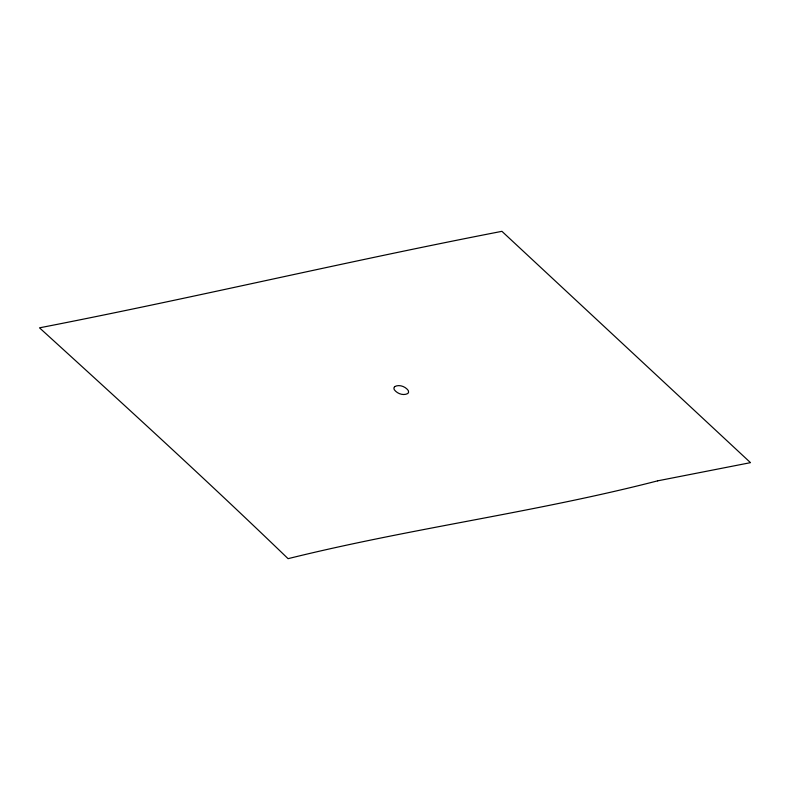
<?xml version="1.0" encoding="UTF-8"?>
<svg xmlns="http://www.w3.org/2000/svg" width="790" height="790" viewBox="0 0 790 790"><rect width="100%" height="100%" fill="white"/><g stroke="black" fill="none" stroke-linecap="round" stroke-linejoin="round"><path stroke-width="1.19" d="M394.615 386.636L393.884 387.979L394.23 389.638C397.113 393.667 403.334 395.958 407.877 393.499L408.608 392.146L408.262 390.487C405.379 386.468 399.157 384.167 394.615 386.636M657.606 480.853C535.62 512.315 410.336 528.312 288.074 558.668C206.684 480.162 123.122 403.957 39.5 327.83C194.093 297.791 347.304 261.223 501.926 231.332L750.5 462.654L657.606 480.853"/></g></svg>
